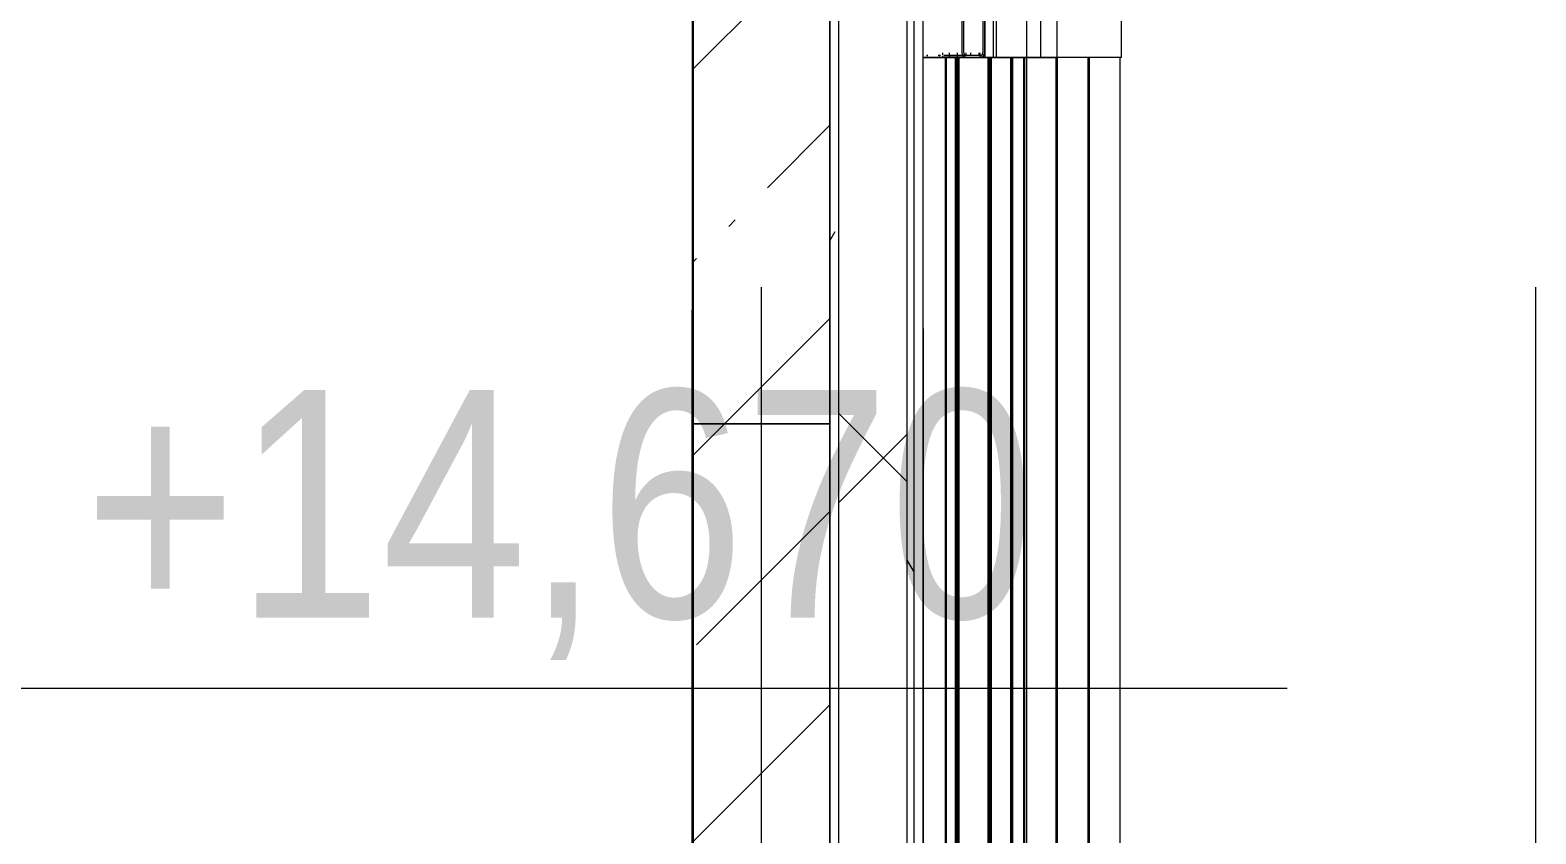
# Model space of a CAD drawing. Header units: millimetres. Extents: x -39507 to 33074, y -24219 to 30962.
# Drawn here: x 22111 to 25417, y 15550 to 17315 of the extents above; entities that cross this region are included whole.
import ezdxf

# ---------------------------------------------------------------- set-up
doc = ezdxf.new("R2010")
doc.units = ezdxf.units.MM
doc.linetypes.add('Осевые', pattern=[6350, 1270, -952.5, 3175, -952.5])
for name, color, linetype, lineweight in [('Высотные отметки', 7, 'Continuous', 9), ('Обобщенные модели', 7, 'Continuous', 9), ('Обобщенные модели-1', 7, 'Continuous', 18), ('Общие ребра', 7, 'Continuous', 9), ('Отделка 1 _4_-1', 7, 'Continuous', 9), ('Отделка 2 _5_-1', 7, 'Continuous', 9), ('Перекрытия', 7, 'Continuous', 9), ('Стены', 7, 'Continuous', 9), ('Структура _1_', 7, 'Continuous', 18), ('Штриховка разреза-2', 7, 'Continuous', 9)]:
    doc.layers.add(name, color=color, linetype=linetype, lineweight=lineweight)
doc.layers.add('Оси-3', color=7, linetype='Осевые', lineweight=9, true_color=0xaaaaaa)
doc.styles.add('Arial Narrow', font='ARIALN.TTF', dxfattribs={"height": 500})
pattern_1 = [(45, (-2885.9, 6475), (-424.264, 424.264), [600, -100, 20, -100]), (45, (-2885.9, 6899), (-424.264, 424.264), [])]
pattern_2 = [(0, (-2885.9, 6475), (812.8, 203.2), [67.056, -542.544, 67.056, -542.544, -3251.2]), (0, (-2885.9, 6475), (812.8, 203.2), [-1219.2, 67.056, -1152.144, 67.056, -542.544, -1422.4]), (0, (-2885.9, 6475), (812.8, 203.2), [-3048, 67.056, -339.344, 67.056, -948.944]), (120, (-2581.1, 6576.6), (-582.3764, 602.3054), [67.056, -542.544, 67.056, -3793.744]), (120, (-2581.1, 6576.6), (-582.3764, 602.3054), [-676.656, -542.544, 67.056, -1152.144, -2032]), (120, (-2581.1, 6576.6), (-582.3764, 602.3054), [-2438.4, 67.056, -542.544, 67.056, -1355.344]), (120, (-2581.1, 6576.6), (-582.3764, 602.3054), [-3115.056, -339.344, 67.056, -948.944]), (240, (-2479.5, 6983), (-230.4236, -805.5054), [67.056, -542.544, 67.056, -542.544, -3251.2]), (240, (-2479.5, 6983), (-230.4236, -805.5054), [-1219.2, 67.056, -1152.144, 67.056, -542.544, -1422.4]), (240, (-2479.5, 6983), (-230.4236, -805.5054), [-3048, 67.056, -339.344, 67.056, -948.944])]

# ---------------------------------------------------------------- blocks, each defined once
blk = doc.blocks.new('Обвязочная балка 1 - Обвязочная балка 1-1451838-Разрез 2-2')
at = {"layer": 'Обобщенные модели'}
for p, q in [((24079.4, 17259), (24082.3, 17259)), ((24082.5, 17259), (24079.9, 17259)), ((24109.7, 17259), (24105.2, 17259)), ((24105.5, 17259), (24109.2, 17259)), ((24117.1, 17259), (24159.8, 17259)), ((24161, 17259), (24118.2, 17259)), ((24161.4, 17259), (24166.3, 17259)), ((24196.1, 17259), (24162.3, 17259))]:
    blk.add_line(p, q, dxfattribs=at)
at = {"layer": 'Обобщенные модели', "flags": 128}
for points in [[(24161.1, 17265), (24161.1, 17264.8), (24161.1, 17264.5), (24161.1, 17264.3), (24161.1, 17264), (24161.2, 17263.8), (24161.2, 17263.6), (24161.3, 17263.3), (24161.4, 17263.1), (24161.5, 17262.9)], [(24162.6, 17261), (24162.7, 17260.8), (24162.9, 17260.7), (24163.1, 17260.5), (24163.3, 17260.3), (24163.5, 17260.2), (24163.7, 17260), (24163.9, 17259.9), (24164.1, 17259.8), (24164.3, 17259.7), (24164.5, 17259.5), (24164.7, 17259.4), (24164.9, 17259.4), (24165.2, 17259.3), (24165.4, 17259.2), (24165.6, 17259.1), (24165.9, 17259.1), (24166.1, 17259)], [(24201.8, 17256.2), (24201.4, 17256), (24201.1, 17255.8), (24200.7, 17255.7), (24200.3, 17255.5), (24199.9, 17255.4)], [(24206.7, 17262.2), (24206.6, 17261.9), (24206.4, 17261.5), (24206.3, 17261.1), (24206.1, 17260.7), (24205.9, 17260.4)], [(24197.1, 17255), (24193.8, 17255), (24183.9, 17255), (24167.4, 17255), (24144.3, 17255), (24114.7, 17255), (24078.7, 17255), (24071.9, 17255)]]:
    blk.add_lwpolyline(points, dxfattribs=at)
at = {"layer": 'Обобщенные модели-1'}
for p, q in [((24157.1, 17365), (24157.1, 17265)), ((24161.1, 17265), (24161.1, 17365)), ((24203.1, 17365), (24203.1, 17265)), ((24207.1, 17265), (24207.1, 17365)), ((24196.1, 17259), (24166.3, 17259)), ((24167.1, 17255), (24197.1, 17255))]:
    blk.add_line(p, q, dxfattribs=at)
for centre, radius, start, end in [((24167.1, 17265), 10, 180, 270), ((24167.1, 17265), 6.06, 180, 261.8796), ((24197, 17265), 6.06, 261.8796, 0), ((24197.1, 17265), 10, 270, 0)]:
    blk.add_arc(centre, radius, start, end, dxfattribs=at)
blk = doc.blocks.new('Профиль ламели143 - Профиль ламели-1489868-Разрез 2-2')
at = {"layer": 'Обобщенные модели'}
for p, q in [((24207.1, 17375), (24207.1, 17255)), ((24226.3, 17255), (24226.3, 17375)), ((24232.1, 17375), (24232.1, 17255)), ((24299.7, 17255), (24299.7, 17375)), ((24299.7, 17255), (24299.7, 17375)), ((24330.1, 17255), (24330.1, 17375)), ((24330.1, 17255), (24330.1, 17375)), ((24366.2, 17255), (24366.2, 17375)), ((24366.2, 17255), (24366.2, 17375)), ((24366.2, 17255), (24366.2, 17375)), ((24507.1, 17255), (24507.1, 17375)), ((24226.3, 17255), (24207.1, 17255)), ((24223, 17255), (24299.7, 17255)), ((24299.7, 17255), (24226.3, 17255)), ((24299.6, 17255), (24233.7, 17255)), ((24233.7, 17255), (24330.1, 17255)), ((24366.2, 17255), (24234, 17255)), ((24234, 17255), (24299.5, 17255)), ((24297.3, 17255), (24234, 17255)), ((24234, 17255), (24297.3, 17255)), ((24299.2, 17255), (24364.3, 17255)), ((24299.7, 13880), (24299.7, 17255.4)), ((24299.7, 13880), (24299.7, 17255.4)), ((24299.7, 13880), (24299.7, 17255.4)), ((24330.1, 17255), (24299.7, 17255)), ((24363.8, 17255), (24366.2, 17255)), ((24363.8, 17255), (24363.8, 13880)), ((24363.8, 13880), (24363.8, 17255)), ((24363.8, 13880), (24363.8, 17255)), ((24507.1, 17255), (24366.2, 17255)), ((24366.7, 13880), (24366.7, 17255)), ((24366.7, 13880), (24366.7, 17255)), ((24434.1, 13880), (24434.1, 17255)), ((24434.1, 13880), (24434.1, 17255)), ((24437, 13880), (24437, 17255)), ((24437, 13880), (24437, 17255)), ((24504.4, 13880), (24504.4, 17255)), ((24504.4, 13880), (24504.4, 17255))]:
    blk.add_line(p, q, dxfattribs=at)
blk = doc.blocks.new('Профиль ламели785 - Профиль ламели-1804272-Разрез 2-2')
at = {"layer": 'Обобщенные модели'}
for p, q in [((24197.4, 17255), (24197.4, 17265)), ((24202, 17265), (24202, 17259.6)), ((24202, 17255), (24197.4, 17255)), ((24221.2, 17255), (24202, 17255)), ((24217.4, 17255), (24292.6, 17255)), ((24295.6, 17255), (24221.2, 17255)), ((24292.9, 17255), (24228.1, 17255)), ((24228.4, 17255), (24292.6, 17255)), ((24228.5, 17255), (24299.6, 17255)), ((24290.6, 17255), (24228.6, 17255)), ((24228.7, 17255), (24292.8, 17255)), ((24299.7, 17255), (24228.8, 17255)), ((24293, 13880), (24293, 17255)), ((24293.8, 13880), (24293.8, 17255)), ((24294.4, 13880), (24294.4, 17255)), ((24294.7, 17255), (24299.7, 17255)), ((24295.1, 13880), (24295.1, 17255)), ((24299.7, 17255), (24295.9, 17255)), ((24366.7, 17255), (24363.8, 17255)), ((24437, 17255), (24434.1, 17255))]:
    blk.add_line(p, q, dxfattribs=at)
blk = doc.blocks.new('Профиль ламели786 - Профиль ламели-1804536-Разрез 2-2')
at = {"layer": 'Обобщенные модели'}
for p, q in [((24166.7, 17259), (24166.7, 17265)), ((24175.8, 17265), (24175.8, 17259)), ((24194.9, 17258.8), (24194.9, 17265)), ((24175.8, 17255), (24166.7, 17255)), ((24194.9, 17255), (24175.8, 17255)), ((24190.7, 17255), (24263.9, 17255)), ((24270, 17255), (24194.9, 17255)), ((24264.3, 17255), (24201.3, 17255)), ((24201.6, 17255), (24264.2, 17255)), ((24262.4, 17255), (24201.9, 17255)), ((24202.1, 17255), (24293, 17255)), ((24202.1, 17255), (24266.7, 17255)), ((24293, 17255), (24202.4, 17255)), ((24266.7, 17255), (24262.4, 17255)), ((24264.8, 13880), (24264.8, 17255)), ((24266.3, 13880), (24266.3, 17255)), ((24267.6, 13880), (24267.6, 17255)), ((24267.6, 13880), (24267.6, 17255)), ((24267.6, 13880), (24267.6, 17255)), ((24268.7, 17255), (24293, 17255)), ((24269.1, 13880), (24269.1, 17255)), ((24293, 17255), (24270.5, 17255))]:
    blk.add_line(p, q, dxfattribs=at)
blk = doc.blocks.new('Профиль ламели787 - Профиль ламели-1804800-Разрез 2-2')
at = {"layer": 'Обобщенные модели'}
for p, q in [((24115.3, 17260.4), (24115.3, 17265)), ((24115.3, 17255), (24115.3, 17258.4)), ((24128.9, 17265), (24128.9, 17255)), ((24147.7, 17255), (24147.7, 17265)), ((24128.9, 17255), (24115.3, 17255)), ((24147.7, 17255), (24128.9, 17255)), ((24143.5, 17255), (24214, 17255)), ((24223.1, 17255), (24147.7, 17255)), ((24214.2, 17255), (24153.5, 17255)), ((24153.8, 17255), (24214.4, 17255)), ((24213, 17255), (24154.3, 17255)), ((24154.5, 17255), (24219.4, 17255)), ((24154.7, 17255), (24252.9, 17255)), ((24264.9, 17255), (24155, 17255)), ((24219.4, 17255), (24214.4, 17255)), ((24215.3, 13880), (24215.3, 17255)), ((24217.6, 13880), (24217.6, 17255)), ((24218.9, 13880), (24218.9, 17255)), ((24219.5, 13880), (24219.5, 17255)), ((24221.7, 17255), (24264.8, 17255)), ((24221.7, 13880), (24221.7, 17255)), ((24253.5, 17255), (24223.8, 17255))]:
    blk.add_line(p, q, dxfattribs=at)
blk = doc.blocks.new('Профиль ламели788 - Профиль ламели-1805064-Разрез 2-2')
at = {"layer": 'Обобщенные модели'}
for p, q in [((24077.7, 17255), (24071.9, 17255)), ((24072.6, 17255), (24141, 17255)), ((24153, 17255), (24077.7, 17255)), ((24143.3, 17255), (24082.9, 17255)), ((24083.2, 17255), (24141.8, 17255)), ((24140.4, 17255), (24083.8, 17255)), ((24084.2, 17255), (24148.9, 17255)), ((24084.5, 17255), (24182.3, 17255)), ((24214.4, 17255), (24084.8, 17255)), ((24148.9, 17255), (24140.4, 17255)), ((24142.7, 13880), (24142.7, 17255)), ((24145.7, 13880), (24145.7, 17255)), ((24145.7, 13880), (24145.7, 17255)), ((24147, 13880), (24147, 17255)), ((24148.2, 13880), (24148.2, 17255)), ((24151.2, 17255), (24214.4, 17255)), ((24151.2, 13880), (24151.2, 17255)), ((24183.2, 17255), (24154, 17255)), ((24214.7, 13880), (24214.7, 17255))]:
    blk.add_line(p, q, dxfattribs=at)
blk = doc.blocks.new('Профиль ламели789 - Профиль ламели-1805328-Разрез 2-2')
at = {"layer": 'Обобщенные модели'}
for p, q in [((24090.1, 17255), (24071.9, 17255)), ((24071.9, 17255), (24121.4, 17255)), ((24072, 17255), (24089.1, 17255)), ((24124, 17255), (24072, 17255)), ((24120.8, 13880), (24120.8, 17255)), ((24123.5, 13880), (24123.5, 17255)), ((24142.7, 17255), (24124, 17255))]:
    blk.add_line(p, q, dxfattribs=at)
blk = doc.blocks.new('Высотные отметки - Высотная отметка - Стрелка-4455449-Разрез 2-2')
at = {"layer": 'Высотные отметки'}
blk.add_line((-36098.4, -4800), (-39098.4, -4800), dxfattribs=at)

msp = doc.modelspace()

# ---------------------------------------------------------------- hatches: boundary and pattern name
at = {"layer": 'Штриховка разреза-2'}
h = msp.add_hatch(dxfattribs=at)
h.set_pattern_fill('FP_3', color=256, style=0, pattern_type=2)
h.set_pattern_definition(pattern_2)
h.paths.add_polyline_path([(23866.9, 12500), (23886.9, 12500), (23886.9, 19660), (23866.9, 19660), (23866.9, 12518.8)], flags=0)
h.paths.add_polyline_path([(23886.9, 20860), (23886.9, 23980.4), (23866.9, 23980.4), (23866.9, 20860)], flags=0)
h.paths.add_polyline_path([(23886.9, 25180.4), (23886.9, 26500), (23866.9, 26500), (23866.9, 25180.4)], flags=0)
h = msp.add_hatch(dxfattribs=at)
h.set_pattern_fill('FP_4', color=256, style=0, pattern_type=2)
h.set_pattern_definition([(45, (-2885.9, 6475), (-707.107, 707.107), []), (135, (-2885.9, 6475), (-707.107, -707.107), [])])
h.paths.add_polyline_path([(24036.9, 12500), (24036.9, 19660), (23886.9, 19660), (23886.9, 12500), (24001.7, 12500)], flags=0)
h.paths.add_polyline_path([(24001.7, 20860), (24036.9, 20860), (24036.9, 23980.4), (23886.9, 23980.4), (23886.9, 20860)], flags=0)
h.paths.add_polyline_path([(24001.7, 25180.4), (24036.9, 25180.4), (24036.9, 26500), (23886.9, 26500), (23886.9, 25180.4)], flags=0)
h = msp.add_hatch(dxfattribs=at)
h.set_pattern_fill('FP_3', color=256, style=0, pattern_type=2)
h.set_pattern_definition(pattern_2)
h.paths.add_polyline_path([(24051.9, 12500), (24051.9, 19660), (24036.9, 19660), (24036.9, 12500)], flags=0)
h.paths.add_polyline_path([(24051.9, 20860), (24051.9, 23980.4), (24036.9, 23980.4), (24036.9, 20860)], flags=0)
h.paths.add_polyline_path([(24051.9, 25180.4), (24051.9, 26500), (24036.9, 26500), (24036.9, 25180.4)], flags=0)
h = msp.add_hatch(dxfattribs=at)
h.set_pattern_fill('FP_2', color=256, style=0, pattern_type=2)
h.set_pattern_definition(pattern_1)
h.paths.add_polyline_path([(23867.1, 16450), (23867.1, 19690), (23567.1, 19690), (23567.1, 16450)], flags=0)
h = msp.add_hatch(dxfattribs=at)
h.set_pattern_fill('FP_2', color=256, style=0, pattern_type=2)
h.set_pattern_definition(pattern_1)
h.paths.add_polyline_path([(23867.1, 12500), (23867.1, 16450), (23567.1, 16450), (23567.1, 12500)], flags=0)

# ---------------------------------------------------------------- linework, layer by layer
at = {"layer": 'Общие ребра'}
for p, q in [((23567.1, 19690), (23567.1, 16450)), ((23567.1, 16450), (23567.1, 19690)), ((23886.9, 12500), (23886.9, 19660)), ((24036.9, 12500), (24036.9, 19660)), ((24051.9, 12500), (24051.9, 19660)), ((23567.1, 16450), (23567.1, 12500)), ((23567.1, 12500), (23567.1, 16450))]:
    msp.add_line(p, q, dxfattribs=at)
at = {"layer": 'Оси-3'}
for p, q in [((23717.1, -22619.5), (23717.1, 29000)), ((25417.1, -22619.5), (25417.1, 29000))]:
    msp.add_line(p, q, dxfattribs=at)
at = {"layer": 'Отделка 1 _4_-1'}
msp.add_line((23866.9, 19660), (23866.9, 12500), dxfattribs=at)
at = {"layer": 'Отделка 2 _5_-1'}
msp.add_line((24071.9, 12500), (24071.9, 19660), dxfattribs=at)
at = {"layer": 'Перекрытия'}
for p, q in [((23866.9, 16450), (23567.1, 16450)), ((23866.1, 16450), (23567.1, 16450)), ((23866.9, 16450), (23567.1, 16450)), ((23866.9, 16450), (23567.1, 16450)), ((23567.5, 16450), (23867.1, 16450))]:
    msp.add_line(p, q, dxfattribs=at)
at = {"layer": 'Стены'}
for p, q in [((23567.1, 16700), (23565.1, 16700)), ((23565.1, 15490), (23565.1, 16700)), ((23567.1, 16700), (23567.1, 16450)), ((24071.9, 16660), (24071.9, 15460)), ((23567.1, 16450), (23866.9, 16450))]:
    msp.add_line(p, q, dxfattribs=at)
at = {"layer": 'Структура _1_'}
for p, q in [((23565.1, 19690), (23565.1, -2130)), ((23867.1, 16450), (23867.1, 19690)), ((23867.1, 12500), (23867.1, 16450))]:
    msp.add_line(p, q, dxfattribs=at)

# ---------------------------------------------------------------- block references
at = {"layer": 'Высотные отметки', "extrusion": (0, 0, -1)}
msp.add_blockref('Высотные отметки - Высотная отметка - Стрелка-4455449-Разрез 2-2', (14227.1, 20670), dxfattribs=at)
at = {"layer": 'Обобщенные модели'}
for name in ['Профиль ламели789 - Профиль ламели-1805328-Разрез 2-2', 'Профиль ламели788 - Профиль ламели-1805064-Разрез 2-2', 'Профиль ламели787 - Профиль ламели-1804800-Разрез 2-2', 'Профиль ламели786 - Профиль ламели-1804536-Разрез 2-2', 'Профиль ламели785 - Профиль ламели-1804272-Разрез 2-2', 'Профиль ламели143 - Профиль ламели-1489868-Разрез 2-2', 'Обвязочная балка 1 - Обвязочная балка 1-1451838-Разрез 2-2']:
    msp.add_blockref(name, (0, 0), dxfattribs=at)

# ---------------------------------------------------------------- texts
at = {"layer": 'Высотные отметки', "insert": (22230, 16524.3), "char_height": 500, "width": 2499.191, "attachment_point": 1, "line_spacing_factor": 0.974696, "style": 'Arial Narrow'}
msp.add_mtext('+14,670', dxfattribs=at)

doc.saveas('drawing.dxf')
